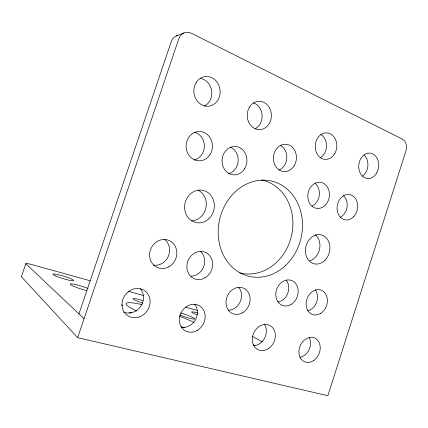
<?xml version="1.0" encoding="UTF-8"?>
<svg xmlns="http://www.w3.org/2000/svg" width="428" height="428" viewBox="0 0 428 428"><rect width="100%" height="100%" fill="white"/><g stroke="black" fill="none" stroke-linecap="round" stroke-linejoin="round"><path stroke-width="0.64" d="M77.645 337.655L178.813 38.734A11.064 9.646 75.2 0 1 191.402 33.261L402.502 139.186A8.918 6.789 -84.9 0 1 406.06 150.597L327.853 395.729L77.645 337.655L21.512 276.841A7.72 1.016 16.7 0 1 21.561 276.44M78.955 313.901L171.27 41.543A10.77 9.437 74.6 0 1 177.438 35.508M21.416 276.536L25.862 263.611M176.266 35.915L183.933 32.956M90.249 280.779L31.811 264.584A7.715 0.856 17 0 0 25.969 263.873L84.054 318.716M128.138 291.281L143.551 295.555M185.292 307.122L197.495 310.503M252.322 336.365L262.257 341.785M184.773 327.682A40.837 5.184 18.4 0 1 181.397 326.837M136.468 310.942A40.837 5.184 18.4 0 1 141.941 304.602M179.535 316.239A40.837 5.184 18.4 0 1 193.98 322.407M142.62 303.136A10.486 1.22 18.1 0 1 133.081 298.76A10.486 1.22 18.1 0 1 142.979 300.691M129.101 312.863A12.605 1.76 18.1 0 1 131.685 312.825M180.648 313.029A10.438 1.209 18.6 0 1 194.729 318.919A10.438 1.209 18.6 0 1 179.712 314.96M121.659 304.683A13.68 1.792 17.7 0 1 122.183 305.817M197.351 314.928A9.657 1.033 18.7 0 1 191.637 311.98A9.657 1.033 18.7 0 1 197.773 313.034M253.403 344.957A11.636 1.455 19.4 0 1 254.997 345.594M86.713 290.532A11.422 1.407 17.4 0 1 72.391 285.76A11.422 1.407 17.4 0 1 73.498 284.139A11.422 1.407 17.4 0 1 88.061 288.563M315.201 183.494A12.867 10.604 -81.3 0 1 319.251 195.58A12.867 10.604 -81.3 0 1 311.98 206.103M315.201 234.651A14.547 11.904 -76 0 1 319.582 249.101A14.547 11.904 -76 0 1 309.722 260.845M261.604 179.969A47.733 41.035 -76.7 0 1 291.441 236.015A47.733 41.035 -76.7 0 1 239.728 272.871M200.277 78.377A14.515 12.851 82 0 1 211.641 90.811A14.515 12.851 82 0 1 204.381 106.053M140.314 288.723A14.691 13.284 -55.3 0 1 140.534 306.598A14.691 13.284 -55.3 0 1 123.59 312.124M280.26 145.301A13.354 11.31 -85.6 0 1 286.808 157.986A13.354 11.31 -85.6 0 1 279.024 170.114M200.497 251.439A13.947 12.412 -68.3 0 1 203.674 266.799A13.947 12.412 -68.3 0 1 191.016 276.135M238.947 287.6A13.493 11.54 -67.2 0 1 240.151 301.89A13.493 11.54 -67.2 0 1 228.627 310.193M230.424 147.227A13.862 12.214 -86.2 0 1 238.177 161.019A13.862 12.214 -86.2 0 1 228.686 173.677M286.418 280.394A12.968 10.743 -70.9 0 1 287.68 293.576A12.968 10.743 -70.9 0 1 277.799 302.05M198.116 190.171A16.066 14.525 -78.2 0 1 205.954 207.757A16.066 14.525 -78.2 0 1 191.792 220.821M309.294 337.494A12.658 10.079 -67.5 0 1 300.076 357.268M364.116 155.118A12.455 9.844 -83.9 0 1 362.361 176.192M343.272 195.339A12.535 10.074 -80.3 0 1 347.065 207.05A12.535 10.074 -80.3 0 1 340.083 217.354M315.361 289.815A12.637 10.197 -71.4 0 1 316.602 302.318A12.637 10.197 -71.4 0 1 307.593 310.846M320.968 134.504A12.979 10.62 -86.1 0 1 326.537 146.274A12.979 10.62 -86.1 0 1 320.16 157.825M264.274 324.023A13.177 10.898 -65.7 0 1 264.862 337.649A13.177 10.898 -65.7 0 1 253.97 345.685M164.486 239.386A14.365 13.14 -66.2 0 1 168.375 256.222A14.365 13.14 -66.2 0 1 153.524 265.13M194.44 132.161A14.29 12.91 -89.9 0 1 204.354 146.151A14.29 12.91 -89.9 0 1 194.275 160.008M194.59 304.019A14.012 12.219 -61.4 0 1 195.323 320.005A14.012 12.219 -61.4 0 1 181.151 327.195M253.462 102.864A13.814 11.866 88.6 0 1 262.107 115.186A13.814 11.866 88.6 0 1 255.174 128.769M55.881 276.044A10.898 1.263 17.2 0 0 73.3 280.779A10.898 1.263 17.2 0 0 60.546 275.263A10.898 1.263 17.2 0 0 55.881 276.044M325.237 205.258A13.177 10.77 -81.2 0 0 322.771 182.943A13.177 10.77 -81.2 0 0 307.903 197.886A13.177 10.77 -81.2 0 0 325.237 205.258M325.125 260.112A14.889 12.086 -76.1 0 0 322.348 235.245A14.889 12.086 -76.1 0 0 305.496 252.702A14.889 12.086 -76.1 0 0 325.125 260.112M196.211 82.46A14.905 13.118 82.6 0 0 205.863 106.149A14.905 13.118 82.6 0 0 218.906 85.514A14.905 13.118 82.6 0 0 196.211 82.46M138.442 317.185A15.092 13.573 -55.9 0 0 146.868 292.661A15.092 13.573 -55.9 0 0 122.857 299.386A15.092 13.573 -55.9 0 0 138.442 317.185M285.647 265.381A48.931 41.757 -76.7 0 0 276.879 182.783A48.931 41.757 -76.7 0 0 218.473 237.952A48.931 41.757 -76.7 0 0 285.647 265.381M294.116 165.823A13.685 11.503 -85.4 0 0 286.316 144.29A13.685 11.503 -85.4 0 0 274.311 163.598A13.685 11.503 -85.4 0 0 294.116 165.823M244.522 168.878A14.22 12.449 -85.9 0 0 235.881 146.51A14.22 12.449 -85.9 0 0 223.074 166.599A14.22 12.449 -85.9 0 0 244.522 168.878M205.001 277.852A14.311 12.653 -68.5 0 0 207.323 253.435A14.311 12.653 -68.5 0 0 186.934 265.216A14.311 12.653 -68.5 0 0 205.001 277.852M242.901 312.552A13.835 11.743 -67.4 0 0 245.228 289.087A13.835 11.743 -67.4 0 0 226.064 300.916A13.835 11.743 -67.4 0 0 242.901 312.552M291.361 304.249A13.284 10.914 -71 0 0 293.715 281.64A13.284 10.914 -71 0 0 275.878 292.934A13.284 10.914 -71 0 0 291.361 304.249M208.832 218.783A16.489 14.819 -78.1 0 0 204.835 190.893A16.489 14.819 -78.1 0 0 184.768 209.699A16.489 14.819 -78.1 0 0 208.832 218.783M313.692 360.515A12.952 10.224 -67.6 0 0 316.03 338.714A12.952 10.224 -67.6 0 0 298.995 350.366A12.952 10.224 -67.6 0 0 313.692 360.515M376.608 173.115A12.749 9.978 -83.7 0 0 370.145 153.138A12.749 9.978 -83.7 0 0 359.434 171.173A12.749 9.978 -83.7 0 0 376.608 173.115M353.598 216.761A12.829 10.219 -80.3 0 0 351.367 195.104A12.829 10.219 -80.3 0 0 337.152 209.768A12.829 10.219 -80.3 0 0 353.598 216.761M320.845 313.259A12.931 10.347 -71.5 0 0 323.204 291.27A12.931 10.347 -71.5 0 0 306.202 302.387A12.931 10.347 -71.5 0 0 320.845 313.259M334.578 153.925A13.289 10.786 -85.9 0 0 327.431 132.937A13.289 10.786 -85.9 0 0 316.03 151.587A13.289 10.786 -85.9 0 0 334.578 153.925M268.372 348.692A13.503 11.075 -65.9 0 0 270.694 325.959A13.503 11.075 -65.9 0 0 252.381 337.933A13.503 11.075 -65.9 0 0 268.372 348.692M168.857 266.81A14.75 13.418 -66.6 0 0 171.157 241.622A14.75 13.418 -66.6 0 0 149.645 253.595A14.75 13.418 -66.6 0 0 168.857 266.81M209.939 154.743A14.67 13.177 -89.4 0 0 200.657 131.551A14.67 13.177 -89.4 0 0 187.239 152.138A14.67 13.177 -89.4 0 0 209.939 154.743M197.533 330.213A14.375 12.455 -61.7 0 0 199.823 306.02A14.375 12.455 -61.7 0 0 179.412 318.464A14.375 12.455 -61.7 0 0 197.533 330.213M249.476 107.134A14.172 12.091 88.9 0 0 258.127 129.545A14.172 12.091 88.9 0 0 270.314 109.67A14.172 12.091 88.9 0 0 249.476 107.134"/></g></svg>
